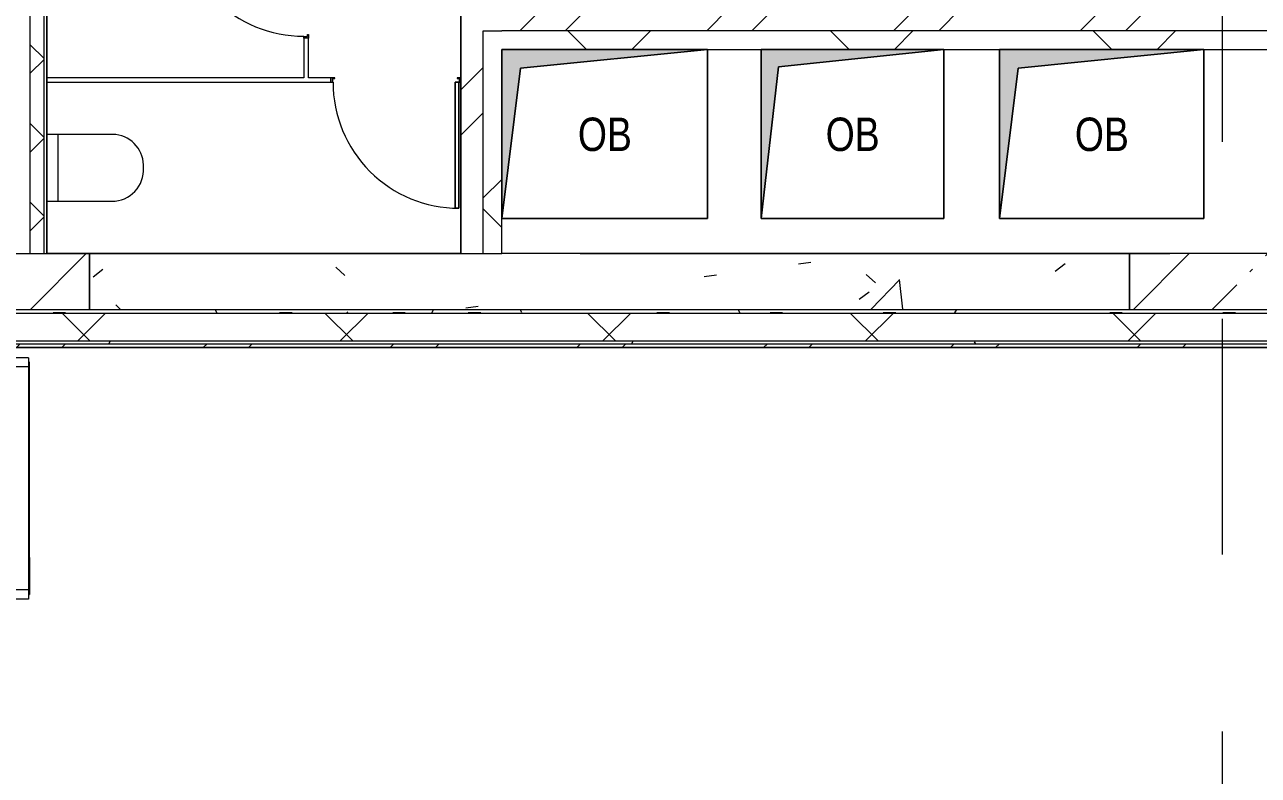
# Model space of a CAD drawing. Header units: millimetres. Extents: x 46431 to 216095, y -43515 to 31605.
# Drawn here: x 129082 to 135726, y -34191 to -30150 of the extents above; entities that cross this region are included whole.
import ezdxf

# ---------------------------------------------------------------- set-up
doc = ezdxf.new("R2010")
doc.units = ezdxf.units.MM
doc.linetypes.add('Осевые', pattern=[6350, 1270, -952.5, 3175, -952.5])
for name, color, linetype, lineweight in [('Двери', 7, 'Continuous', 9), ('Каркас_Импост', 7, 'Continuous', 9), ('Обобщенные модели', 7, 'Continuous', 9), ('Общие ребра', 7, 'Continuous', 9), ('Ограждение', 7, 'Continuous', 9), ('Оси-2', 7, 'Осевые', 9), ('Пандус', 7, 'Continuous', 9), ('Панель', 7, 'Continuous', 9), ('Перекрытия', 7, 'Continuous', 9), ('Поручни', 7, 'Continuous', 9), ('Сантехнические приборы', 7, 'Continuous', 9), ('Стены', 7, 'Continuous', 9), ('Стены-1', 7, 'Continuous', 18), ('Типовые аннотации', 7, 'Continuous', 9), ('Штриховка разреза-3', 7, 'Continuous', 9), ('Элементы узлов', 7, 'Continuous', 9), ('Элементы узлов-1', 7, 'Continuous', 5)]:
    doc.layers.add(name, color=color, linetype=linetype, lineweight=lineweight)
doc.layers.add('Обобщенные модели-1', color=7, linetype='Continuous', lineweight=9, true_color=0xffbc79)
doc.styles.add('Arial', font='Arial.ttf', dxfattribs={"width": 0.8, "height": 180})
pattern_1 = [(45, (0, 0), (-424.264, 424.264), [600, -100, 20, -100]), (45, (0, 424), (-424.264, 424.264), [])]
pattern_2 = [(45, (0, 0), (-502.8943, 502.8943), []), (45, (0, 762), (-502.8943, 502.8943), [])]
pattern_3 = [(0, (0, 0), (812.8, 203.2), [67.056, -542.544, 67.056, -542.544, -3251.2]), (0, (0, 0), (812.8, 203.2), [-1219.2, 67.056, -1152.144, 67.056, -542.544, -1422.4]), (0, (0, 0), (812.8, 203.2), [-3048, 67.056, -339.344, 67.056, -948.944]), (120, (304.8, 101.6), (-582.37636, 602.30545), [67.056, -542.544, 67.056, -542.544, -3251.2]), (120, (304.8, 101.6), (-582.37636, 602.30545), [-1219.2, 67.056, -1152.144, 67.056, -542.544, -1422.4]), (120, (304.8, 101.6), (-582.37636, 602.30545), [-3048, 67.056, -339.344, 67.056, -948.944]), (240, (406.4, 508), (-230.42364, -805.50545), [67.056, -542.544, 67.056, -542.544, -3251.2]), (240, (406.4, 508), (-230.42364, -805.50545), [-1219.2, 67.056, -1152.144, 67.056, -542.544, -1422.4]), (240, (406.4, 508), (-230.42364, -805.50545), [-3048, 67.056, -339.344, 67.056, -948.944])]
pattern_4 = [(45, (0, 0), (-707.107, 707.107), []), (135, (0, 0), (-707.107, -707.107), [])]
pattern_5 = [(50, (0, 0), (1457.472, -127.512), [152.4, -1676.4]), (355, (0, 0), (-281.942, 1528.454), [121.92, -1341.12]), (100.451, (121.5, -10.6), (1175.541, 1400.933), [129.52, -1424.721]), (46.184, (0, 406.4), (2168.632, -336.342), [228.6, -2514.6]), (96.636, (180.7, 378.4), (1899.22, 1979.42), [194.28, -2137.08]), (351.184, (0, 406.4), (1899.24, 1979.402), [182.88, -2011.68]), (21, (203.2, 304.8), (1212.915, -818.121), [152.4, -1676.4]), (326, (203.2, 304.8), (494.417, 1473.504), [121.92, -1341.12]), (71.451, (304.3, 236.6), (1707.337, 655.37), [129.52, -1424.721]), (37.5, (0, 0), (24.7094, 676.4402), [67.056, -1257.808, 67.056, -1294.384, -1346.2]), (37.5, (0, 0), (24.7094, 676.4402), [-2686.304, 67.056, -1279.144]), (7.5, (0, 0), (534.5577, 801.4443), [67.056, -709.168, 67.056, -1227.328, -513.08]), (7.5, (0, 0), (534.5577, 801.4443), [-2070.608, 67.056, -446.024]), (327.5, (-453.14, 0), (1084.7275, -45.8312), [67.056, -440.944, 67.056, -1517.904, -2103.12]), (327.5, (-453.14, 0), (1084.7275, -45.8312), [-2092.96, 67.056, -2036.064]), (317.5, (-656.3, 0), (1185.0347, 203.4135), [67.056, -593.344, 67.056, -985.52, -1493.52]), (317.5, (-656.3, 0), (1185.0347, 203.4135), [-1712.976, 67.056, -1426.464])]

# ---------------------------------------------------------------- blocks, each defined once
blk = doc.blocks.new('Дверь - Однопольная_HPL - ДВ12__21х7-5560888-План 1-го этажа на отм_ -6_000')
at = {"layer": 'Двери'}
for p, q in [((-339, -12.5), (-319, -12.5)), ((-339, -690.5), (-339, -12.5)), ((-319, -12.5), (-319, -690.5)), ((-319, -690.5), (-339, -690.5))]:
    blk.add_line(p, q, dxfattribs=at)
blk.add_arc((-339, -12.5), 678, 270, 0, dxfattribs=at)
at = {"layer": 'Каркас_Импост'}
for p, q in [((-350, 12.5), (-330, 12.5)), ((-350, -12.5), (-350, 12.5)), ((-340, 7.5), (-340, -12.5)), ((-330, 7.5), (-340, 7.5)), ((-330, 12.5), (-330, 7.5)), ((330, 12.5), (350, 12.5)), ((330, 7.5), (330, 12.5)), ((340, 7.5), (330, 7.5)), ((340, -12.5), (340, 7.5)), ((350, 12.5), (350, -12.5)), ((-340, -12.5), (-350, -12.5)), ((350, -12.5), (340, -12.5))]:
    blk.add_line(p, q, dxfattribs=at)
at = {"layer": 'Панель'}
for p, q in [((-319, -12.5), (-339, -12.5)), ((-339, -12.5), (-339, -690.5)), ((-319, -690.5), (-319, -12.5)), ((-339, -690.5), (-319, -690.5))]:
    blk.add_line(p, q, dxfattribs=at)
blk = doc.blocks.new('170_ОтверстиеПрямоугольноеВертикальное - 170_ОтверстиеПрямоугольноеВертикальное-5689044-План 1-го этажа на отм_ -6_000')
at = {"layer": 'Обобщенные модели'}
for p, q in [((-553.7, -455.3), (-553.7, 455.3)), ((-553.7, 455.3), (553.7, 455.3)), ((553.7, 455.3), (553.7, -455.3)), ((553.7, -455.3), (-553.7, -455.3))]:
    blk.add_line(p, q, dxfattribs=at)
blk = doc.blocks.new('170_ОтверстиеПрямоугольноеВертикальное - 170_ОтверстиеПрямоугольноеВертикальное-5689042-План 1-го этажа на отм_ -6_000')
at = {"layer": 'Обобщенные модели'}
for p, q in [((-492.1, -455.3), (-492.1, 455.3)), ((-492.1, 455.3), (492.1, 455.3)), ((492.1, 455.3), (492.1, -455.3)), ((492.1, -455.3), (-492.1, -455.3))]:
    blk.add_line(p, q, dxfattribs=at)
blk = doc.blocks.new('170_ОтверстиеПрямоугольноеВертикальное - 170_ОтверстиеПрямоугольноеВертикальное-5689040-План 1-го этажа на отм_ -6_000')
at = {"layer": 'Обобщенные модели'}
for p, q in [((-550, -455.3), (-550, 455.3)), ((-550, 455.3), (550, 455.3)), ((550, 455.3), (550, -455.3)), ((550, -455.3), (-550, -455.3))]:
    blk.add_line(p, q, dxfattribs=at)
blk = doc.blocks.new('Унитаз_встраиваемый - Обычный _ Vitra 748-4800 _каркасные_-V24-План 1-го этажа на отм_ -6_000')
at = {"layer": 'Сантехнические приборы'}
for p, q in [((-180, 371.5), (-180, 0)), ((179.4, 0), (179.4, 351)), ((-180, 60), (179.4, 60)), ((-180, 0), (179.4, 0))]:
    blk.add_line(p, q, dxfattribs=at)
for centre, start, end in [((-11.8, 351), 86.33454, 173.05975), ((9.9, 351), 360, 93.66546)]:
    blk.add_arc(centre, 169.5, start, end, dxfattribs=at)
blk = doc.blocks.new('Дверь - Однопольная_HPL - ДВ12_21х7-5561156-План 1-го этажа на отм_ -6_000')
at = {"layer": 'Двери'}
for p, q in [((-319, 690.5), (-339, 690.5)), ((-339, 690.5), (-339, 12.5)), ((-319, 12.5), (-319, 690.5)), ((-339, 12.5), (-319, 12.5))]:
    blk.add_line(p, q, dxfattribs=at)
blk.add_arc((-339, 12.5), 678, 360, 90, dxfattribs=at)
at = {"layer": 'Каркас_Импост'}
for p, q in [((-340, 12.5), (-350, 12.5)), ((-350, 12.5), (-350, -12.5)), ((-340, -7.5), (-340, 12.5)), ((350, 12.5), (340, 12.5)), ((340, 12.5), (340, -7.5)), ((350, -12.5), (350, 12.5)), ((-350, -12.5), (-330, -12.5)), ((-330, -7.5), (-340, -7.5)), ((-330, -12.5), (-330, -7.5)), ((340, -7.5), (330, -7.5)), ((330, -7.5), (330, -12.5)), ((330, -12.5), (350, -12.5))]:
    blk.add_line(p, q, dxfattribs=at)
at = {"layer": 'Панель'}
for p, q in [((-339, 690.5), (-319, 690.5)), ((-339, 12.5), (-339, 690.5)), ((-319, 690.5), (-319, 12.5)), ((-319, 12.5), (-339, 12.5))]:
    blk.add_line(p, q, dxfattribs=at)
blk = doc.blocks.new('Пандус 19 ось2 - Пандус 19 ось-7078443-План 1-го этажа на отм_ -6_000')
at = {"layer": 'Обобщенные модели'}
for p, q in [((149000.3, -23087.2), (149188.2, -23018.8)), ((149189.9, -23023.5), (149188.2, -23018.8)), ((149000.3, -23087.2), (148013.6, -23446.4)), ((149002, -23091.9), (149000.3, -23087.2)), ((149002, -23091.9), (149000.3, -23087.2)), ((149854.2, -25433.5), (149103.4, -23370.7)), ((149854.2, -25433.5), (149103.4, -23370.7)), ((148013.6, -23446.4), (148015.3, -23451.1)), ((149855.9, -25438.2), (149788.3, -25252.5)), ((150018.7, -25373.7), (149854.2, -25433.5)), ((149855.9, -25438.2), (148869.3, -25797.4)), ((149855.9, -25438.2), (148869.3, -25797.4)), ((148891, -25784.1), (149854.2, -25433.5)), ((149855.9, -25438.2), (149854.2, -25433.5)), ((149854.2, -25433.5), (149855.9, -25438.2))]:
    blk.add_line(p, q, dxfattribs=at)
blk = doc.blocks.new('Ограждение - Ограждение-7078477-План 1-го этажа на отм_ -6_000')
at = {"layer": 'Поручни'}
for p, q in [((126606.6, -33242.7), (126606.6, -33192.7)), ((129103.5, -33192.7), (126606.6, -33192.7)), ((129103.5, -33192.7), (129103.5, -33242.7)), ((129103.5, -33242.7), (126606.6, -33242.7))]:
    blk.add_line(p, q, dxfattribs=at)
blk = doc.blocks.new('Ограждение - Ограждение-7324460-План 1-го этажа на отм_ -6_000')
at = {"layer": 'Поручни'}
for p, q in [((126606.6, -31992.7), (126606.6, -31942.7)), ((129103.5, -31942.7), (126606.6, -31942.7)), ((129103.5, -31942.7), (129103.5, -31992.7)), ((129103.5, -31992.7), (126606.6, -31992.7))]:
    blk.add_line(p, q, dxfattribs=at)

msp = doc.modelspace()

# ---------------------------------------------------------------- hatches: boundary and pattern name
at = {"layer": 'Штриховка разреза-3'}
h = msp.add_hatch(dxfattribs=at)
h.set_pattern_fill('FP_1', color=256, style=0, pattern_type=2)
h.set_pattern_definition([(45, (0, 0), (-212.13203, 212.13203), []), (135, (0, 0), (-212.13203, -212.13203), [])])
h.paths.add_polyline_path([(129186.6, -31382.8), (129186.6, -26442.9), (129111.6, -26442.9), (129111.6, -31382.8)], flags=0)
h = msp.add_hatch(dxfattribs=at)
h.set_pattern_fill('FP_3', color=256, style=0, pattern_type=2)
h.set_pattern_definition(pattern_2)
h.paths.add_polyline_path([(131431.6, -31382.8), (131551.6, -31382.8), (131551.6, -30062.9), (131431.6, -30062.9), (131431.6, -30455.5)], flags=0)
h = msp.add_hatch(dxfattribs=at)
h.set_pattern_fill('FP_3', color=256, style=0, pattern_type=2)
h.set_pattern_definition(pattern_2)
h.paths.add_polyline_path([(136041.6, -30182.9), (136041.6, -30062.9), (131551.6, -30062.9), (131551.6, -30182.9), (135921.6, -30182.9)], flags=0)
h = msp.add_hatch(dxfattribs=at)
h.set_pattern_fill('FP_6', color=256, style=0, pattern_type=2)
h.set_pattern_definition(pattern_4)
h.paths.add_polyline_path([(131551.6, -31382.8), (131651.6, -31382.8), (131651.6, -30182.9), (131551.6, -30182.9), (131551.6, -30455.5)], flags=0)
h = msp.add_hatch(dxfattribs=at)
h.set_pattern_fill('FP_6', color=256, style=0, pattern_type=2)
h.set_pattern_definition(pattern_4)
h.paths.add_polyline_path([(134422, -30282.9), (135921.6, -30282.9), (135921.6, -30182.9), (131651.6, -30182.9), (131651.6, -30282.9), (132726.8, -30282.9)], flags=0)
h = msp.add_hatch(dxfattribs=at)
h.set_pattern_fill('FP_4', color=256, style=0, pattern_type=2)
h.set_pattern_definition(pattern_1)
h.paths.add_polyline_path([(129431.6, -31682.8), (129431.6, -31382.8), (128431.6, -31382.8), (128431.6, -31682.8)], flags=0)
h = msp.add_hatch(dxfattribs=at)
h.set_pattern_fill('FP_7', color=256, style=0, pattern_type=2)
h.set_pattern_definition(pattern_5)
h.paths.add_polyline_path([(129431.6, -31682.8), (133831.6, -31682.2), (133831.6, -31382.8), (129431.6, -31382.8), (129431.6, -31682.2)], flags=0)
h = msp.add_hatch(dxfattribs=at)
h.set_pattern_fill('FP_7', color=256, style=0, pattern_type=2)
h.set_pattern_definition(pattern_5)
h.paths.add_polyline_path([(135031.6, -31682.8), (135031.6, -31382.8), (133831.6, -31382.8), (133831.6, -31682.8), (134422, -31682.8)], flags=0)
h = msp.add_hatch(dxfattribs=at)
h.set_pattern_fill('FP_4', color=256, style=0, pattern_type=2)
h.set_pattern_definition(pattern_1)
h.paths.add_polyline_path([(136031.6, -31682.8), (136031.6, -31382.8), (135031.6, -31382.8), (135031.6, -31682.8)], flags=0)
h = msp.add_hatch(dxfattribs=at)
h.set_pattern_fill('FP_5', color=256, style=0, pattern_type=2)
h.set_pattern_definition(pattern_3)
h.paths.add_polyline_path([(129431.6, -31702.8), (129431.6, -31682.8), (128431.6, -31682.8), (128431.6, -31702.8)], flags=0)
h = msp.add_hatch(dxfattribs=at)
h.set_pattern_fill('FP_5', color=256, style=0, pattern_type=2)
h.set_pattern_definition(pattern_3)
h.paths.add_polyline_path([(131031.6, -31702.8), (133831.6, -31702.8), (133831.6, -31682.8), (129431.6, -31682.8), (129431.6, -31702.8)], flags=0)
h = msp.add_hatch(dxfattribs=at)
h.set_pattern_fill('FP_5', color=256, style=0, pattern_type=2)
h.set_pattern_definition(pattern_3)
h.paths.add_polyline_path([(134422, -31702.8), (135031.6, -31702.8), (135031.6, -31682.8), (133831.6, -31682.8), (133831.6, -31702.8)], flags=0)
h = msp.add_hatch(dxfattribs=at)
h.set_pattern_fill('FP_5', color=256, style=0, pattern_type=2)
h.set_pattern_definition(pattern_3)
h.paths.add_polyline_path([(135031.6, -31702.8), (136031.6, -31702.8), (136031.6, -31682.8), (135031.6, -31682.8)], flags=0)
h = msp.add_hatch(dxfattribs=at)
h.set_pattern_fill('FP_6', color=256, style=0, pattern_type=2)
h.set_pattern_definition(pattern_4)
h.paths.add_polyline_path([(128431.6, -31852.8), (129431.6, -31852.8), (129431.6, -31702.8), (128431.6, -31702.8)], flags=0)
h = msp.add_hatch(dxfattribs=at)
h.set_pattern_fill('FP_6', color=256, style=0, pattern_type=2)
h.set_pattern_definition(pattern_4)
h.paths.add_polyline_path([(129431.6, -31852.8), (133831.6, -31852.8), (133831.6, -31702.8), (129431.6, -31702.8)], flags=0)
h = msp.add_hatch(dxfattribs=at)
h.set_pattern_fill('FP_6', color=256, style=0, pattern_type=2)
h.set_pattern_definition(pattern_4)
h.paths.add_polyline_path([(135031.6, -31852.8), (135031.6, -31702.8), (133831.6, -31702.8), (133831.6, -31852.8), (134422, -31852.8)], flags=0)
h = msp.add_hatch(dxfattribs=at)
h.set_pattern_fill('FP_6', color=256, style=0, pattern_type=2)
h.set_pattern_definition(pattern_4)
h.paths.add_polyline_path([(135031.6, -31852.8), (136031.6, -31852.8), (136031.6, -31702.8), (135031.6, -31702.8)], flags=0)
h = msp.add_hatch(dxfattribs=at)
h.set_pattern_fill('FP_5', color=256, style=0, pattern_type=2)
h.set_pattern_definition(pattern_3)
h.paths.add_polyline_path([(129431.6, -31867.8), (129431.6, -31852.8), (128431.6, -31852.8), (128431.6, -31867.8)], flags=0)
h = msp.add_hatch(dxfattribs=at)
h.set_pattern_fill('FP_3', color=256, style=0, pattern_type=2)
h.set_pattern_definition(pattern_2)
h.paths.add_polyline_path([(129431.6, -31887.8), (129431.6, -31867.8), (128431.6, -31867.8), (128431.6, -31887.8)], flags=0)
h = msp.add_hatch(dxfattribs=at)
h.set_pattern_fill('FP_5', color=256, style=0, pattern_type=2)
h.set_pattern_definition(pattern_3)
h.paths.add_polyline_path([(129431.6, -31867.8), (133831.6, -31867.8), (133831.6, -31852.8), (129431.6, -31852.8)], flags=0)
h = msp.add_hatch(dxfattribs=at)
h.set_pattern_fill('FP_3', color=256, style=0, pattern_type=2)
h.set_pattern_definition(pattern_2)
h.paths.add_polyline_path([(131031.6, -31887.8), (133831.6, -31887.8), (133831.6, -31867.8), (129431.6, -31867.8), (129431.6, -31887.8)], flags=0)
h = msp.add_hatch(dxfattribs=at)
h.set_pattern_fill('FP_5', color=256, style=0, pattern_type=2)
h.set_pattern_definition(pattern_3)
h.paths.add_polyline_path([(135031.6, -31867.8), (135031.6, -31852.8), (133831.6, -31852.8), (133831.6, -31867.8), (134422, -31867.8)], flags=0)
h = msp.add_hatch(dxfattribs=at)
h.set_pattern_fill('FP_3', color=256, style=0, pattern_type=2)
h.set_pattern_definition(pattern_2)
h.paths.add_polyline_path([(133831.6, -31887.8), (135031.6, -31887.8), (135031.6, -31867.8), (133831.6, -31867.8)], flags=0)
h = msp.add_hatch(dxfattribs=at)
h.set_pattern_fill('FP_5', color=256, style=0, pattern_type=2)
h.set_pattern_definition(pattern_3)
h.paths.add_polyline_path([(135031.6, -31867.8), (136031.6, -31867.8), (136031.6, -31852.8), (135031.6, -31852.8)], flags=0)
h = msp.add_hatch(dxfattribs=at)
h.set_pattern_fill('FP_3', color=256, style=0, pattern_type=2)
h.set_pattern_definition(pattern_2)
h.paths.add_polyline_path([(136031.6, -31887.8), (136031.6, -31867.8), (135031.6, -31867.8), (135031.6, -31887.8)], flags=0)
at = {"layer": 'Элементы узлов-1'}
for points in [[(131651.6, -31193.4), (131752.5, -30383.8), (132759, -30282.9), (131651.6, -30282.9), (131651.6, -30455.5)], [(133047.5, -31193.4), (133142.2, -30377.6), (134031.7, -30282.9), (133047.5, -30282.9), (133047.5, -30455.5)], [(134331.7, -31193.4), (134432.2, -30383.4), (135431.7, -30282.9), (134331.7, -30282.9), (134331.7, -30455.5)]]:
    msp.add_hatch(color=256, dxfattribs=at).paths.add_polyline_path(points, flags=0)

# ---------------------------------------------------------------- linework, layer by layer
at = {"layer": 'Обобщенные модели-1'}
for p, q in [((132751.7, -30282.9), (131651.7, -30282.9)), ((134031.7, -30282.9), (133051.7, -30282.9)), ((134031.7, -31193.4), (134031.7, -30282.9)), ((135431.7, -30282.9), (134331.7, -30282.9)), ((134331.7, -30282.9), (134331.7, -31193.4)), ((135431.7, -31193.4), (135431.7, -30282.9)), ((131651.7, -31193.4), (132751.7, -31193.4)), ((133051.7, -31193.4), (134031.7, -31193.4)), ((134331.7, -31193.4), (135431.7, -31193.4))]:
    msp.add_line(p, q, dxfattribs=at)
at = {"layer": 'Общие ребра'}
for p, q in [((129111.6, -31382.8), (129111.6, -26442.9)), ((129186.6, -31382.8), (129186.6, -26442.9)), ((131551.6, -31382.8), (131551.6, -30182.9)), ((131551.6, -30182.9), (131651.6, -30182.9)), ((135921.6, -30182.9), (131651.6, -30182.9)), ((128961.6, -31382.8), (129111.6, -31382.8)), ((129111.6, -31382.8), (129186.6, -31382.8)), ((129186.6, -31382.8), (129201.6, -31382.8)), ((129431.6, -31682.8), (129431.6, -31382.8)), ((129431.6, -31382.8), (129431.6, -31682.8)), ((131431.6, -31382.8), (131551.6, -31382.8)), ((131551.6, -31382.8), (131651.6, -31382.8)), ((135031.6, -31382.8), (135031.6, -31682.8)), ((135031.6, -31682.8), (135031.6, -31382.8)), ((128431.6, -31682.8), (129431.6, -31682.8)), ((129431.6, -31682.8), (133831.6, -31682.8)), ((133831.6, -31682.8), (135031.6, -31682.8)), ((135031.6, -31682.8), (136031.6, -31682.8)), ((128431.6, -31702.8), (129431.6, -31702.8)), ((129431.6, -31702.8), (133831.6, -31702.8)), ((133831.6, -31702.8), (135031.6, -31702.8)), ((135031.6, -31702.8), (136031.6, -31702.8)), ((128431.6, -31852.8), (129431.6, -31852.8)), ((128431.6, -31867.8), (129431.6, -31867.8)), ((129431.6, -31852.8), (133831.6, -31852.8)), ((129431.6, -31867.8), (133831.6, -31867.8)), ((133831.6, -31852.8), (135031.6, -31852.8)), ((133831.6, -31867.8), (135031.6, -31867.8)), ((135031.6, -31852.8), (136031.6, -31852.8)), ((135031.6, -31867.8), (136031.6, -31867.8))]:
    msp.add_line(p, q, dxfattribs=at)
at = {"layer": 'Оси-2'}
for p, q in [((135531.6, 25417.1), (135531.6, -41733.9)), ((150171.6, -31382.9), (50565.6, -31382.9))]:
    msp.add_line(p, q, dxfattribs=at)
at = {"layer": 'Пандус'}
msp.add_line((129103.5, -31967.7), (129103.5, -33217.7), dxfattribs=at)
at = {"layer": 'Перекрытия'}
for p, q in [((129201.6, -26442.9), (129201.6, -31382.8)), ((131431.6, -31382.8), (131431.6, -30062.9)), ((134031.7, -30282.9), (134031.7, -31193.4)), ((134331.7, -31193.4), (134331.7, -30282.9)), ((135431.7, -30282.9), (135431.7, -31193.4)), ((132751.7, -31193.4), (131651.7, -31193.4)), ((134031.7, -31193.4), (133051.7, -31193.4)), ((135431.7, -31193.4), (134331.7, -31193.4)), ((129201.6, -31382.8), (131431.6, -31382.8))]:
    msp.add_line(p, q, dxfattribs=at)
at = {"layer": 'Стены'}
for p, q in [((133831.6, -31382.8), (135031.6, -31382.8)), ((139181.6, -31887.9), (126606.6, -31887.9)), ((135031.6, -31887.8), (133831.6, -31887.8))]:
    msp.add_line(p, q, dxfattribs=at)
at = {"layer": 'Стены-1'}
for p, q in [((129201.6, -31382.8), (129201.6, -26442.9)), ((131431.6, -30062.9), (131431.6, -31382.8)), ((130609.9, -30223.5), (130584.9, -30223.5)), ((130584.9, -30223.5), (130584.9, -30435.4)), ((130609.9, -30435.4), (130609.9, -30223.5)), ((131651.6, -31382.8), (131651.6, -30282.9)), ((131651.6, -30282.9), (135821.6, -30282.9)), ((130584.9, -30435.4), (129201.6, -30435.4)), ((129201.6, -30435.4), (129201.6, -30460.4)), ((129201.6, -30460.4), (130731.6, -30460.4)), ((130731.6, -30435.4), (130609.9, -30435.4)), ((130731.6, -30460.4), (130731.6, -30435.4)), ((129431.6, -31382.8), (129201.6, -31382.8)), ((131431.6, -31382.8), (129431.6, -31382.8)), ((133831.6, -31382.8), (131651.6, -31382.8)), ((135031.6, -31382.8), (133831.6, -31382.8)), ((136031.6, -31382.8), (135031.6, -31382.8)), ((128431.6, -31887.8), (129431.6, -31887.8)), ((129431.6, -31887.8), (133831.6, -31887.8)), ((133831.6, -31887.8), (135031.6, -31887.8)), ((135031.6, -31887.8), (136031.6, -31887.8))]:
    msp.add_line(p, q, dxfattribs=at)
at = {"layer": 'Элементы узлов'}
for p, q in [((132759, -30282.9), (131651.6, -30282.9)), ((131651.6, -30282.9), (131651.6, -31193.4)), ((132759, -30282.9), (131752.5, -30383.8)), ((131752.5, -30383.8), (132759, -30282.9)), ((132759, -31193.4), (132759, -30282.9)), ((134031.7, -30282.9), (133047.5, -30282.9)), ((133047.5, -30282.9), (133047.5, -31193.4)), ((134031.7, -30282.9), (133142.2, -30377.6)), ((133142.2, -30377.6), (134031.7, -30282.9)), ((134031.7, -31193.4), (134031.7, -30282.9)), ((135431.7, -30282.9), (134331.7, -30282.9)), ((134331.7, -30282.9), (134331.7, -31193.4)), ((135431.7, -30282.9), (134432.2, -30383.4)), ((134432.2, -30383.4), (135431.7, -30282.9)), ((135431.7, -31193.4), (135431.7, -30282.9)), ((131752.5, -30383.8), (131651.6, -31193.4)), ((131651.6, -31193.4), (131752.5, -30383.8)), ((133142.2, -30377.6), (133047.5, -31193.4)), ((133047.5, -31193.4), (133142.2, -30377.6)), ((134432.2, -30383.4), (134331.7, -31193.4)), ((134331.7, -31193.4), (134432.2, -30383.4)), ((131651.6, -31193.4), (132759, -31193.4)), ((133047.5, -31193.4), (134031.7, -31193.4)), ((134331.7, -31193.4), (135431.7, -31193.4))]:
    msp.add_line(p, q, dxfattribs=at)

# ---------------------------------------------------------------- block references
at = {"layer": 'Двери'}
for name, p, rotation in [('Дверь - Однопольная_HPL - ДВ12__21х7-5560888-План 1-го этажа на отм_ -6_000', (130597.4, -29873.5), 269.9999999999995), ('Дверь - Однопольная_HPL - ДВ12_21х7-5561156-План 1-го этажа на отм_ -6_000', (131081.6, -30447.9), 180)]:
    msp.add_blockref(name, p, dxfattribs=dict(at, rotation=rotation))
at = {"layer": 'Обобщенные модели', "rotation": 250.0000000000005}
msp.add_blockref('Пандус 19 ось2 - Пандус 19 ось-7078443-План 1-го этажа на отм_ -6_000', (201764.5, 99100.4), dxfattribs=at)
at = {"layer": 'Ограждение'}
for name in ['Ограждение - Ограждение-7324460-План 1-го этажа на отм_ -6_000', 'Ограждение - Ограждение-7078477-План 1-го этажа на отм_ -6_000']:
    msp.add_blockref(name, (0, 0), dxfattribs=at)
at = {"layer": 'Сантехнические приборы', "rotation": 269.9999999999997}
msp.add_blockref('Унитаз_встраиваемый - Обычный _ Vitra 748-4800 _каркасные_-V24-План 1-го этажа на отм_ -6_000', (129201.6, -30921.6), dxfattribs=at)
at = {"layer": 'Элементы узлов'}
for name, p in [('170_ОтверстиеПрямоугольноеВертикальное - 170_ОтверстиеПрямоугольноеВертикальное-5689044-План 1-го этажа на отм_ -6_000', (132205.3, -30738.2)), ('170_ОтверстиеПрямоугольноеВертикальное - 170_ОтверстиеПрямоугольноеВертикальное-5689042-План 1-го этажа на отм_ -6_000', (133539.6, -30738.2)), ('170_ОтверстиеПрямоугольноеВертикальное - 170_ОтверстиеПрямоугольноеВертикальное-5689040-План 1-го этажа на отм_ -6_000', (134881.7, -30738.2))]:
    msp.add_blockref(name, p, dxfattribs=at)

# ---------------------------------------------------------------- texts
at = {"layer": 'Типовые аннотации', "char_height": 180, "width": 359.156, "attachment_point": 1, "style": 'Arial'}
for insert in [(132061.5, -30650.2), (133395.8, -30650.2), (134737.9, -30650.2)]:
    msp.add_mtext('ОВ', dxfattribs=dict(at, insert=insert))

doc.saveas('drawing.dxf')
